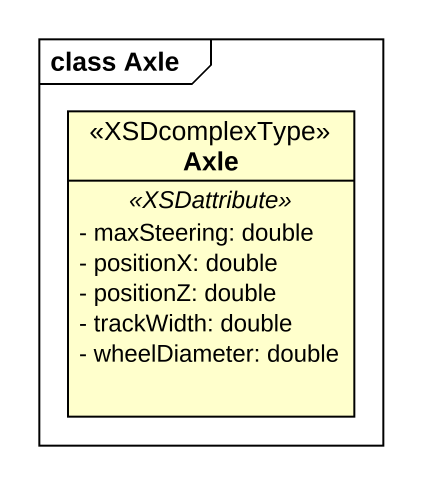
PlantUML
@startuml
mainframe class Axle
hide circle
hide empty members
skinparam classAttributeIconSize 0
class Axle <<XSDcomplexType>> {
  .. <<XSDattribute>> ..
  - maxSteering: double
  - positionX: double
  - positionZ: double
  - trackWidth: double
  - wheelDiameter: double
}
@enduml
